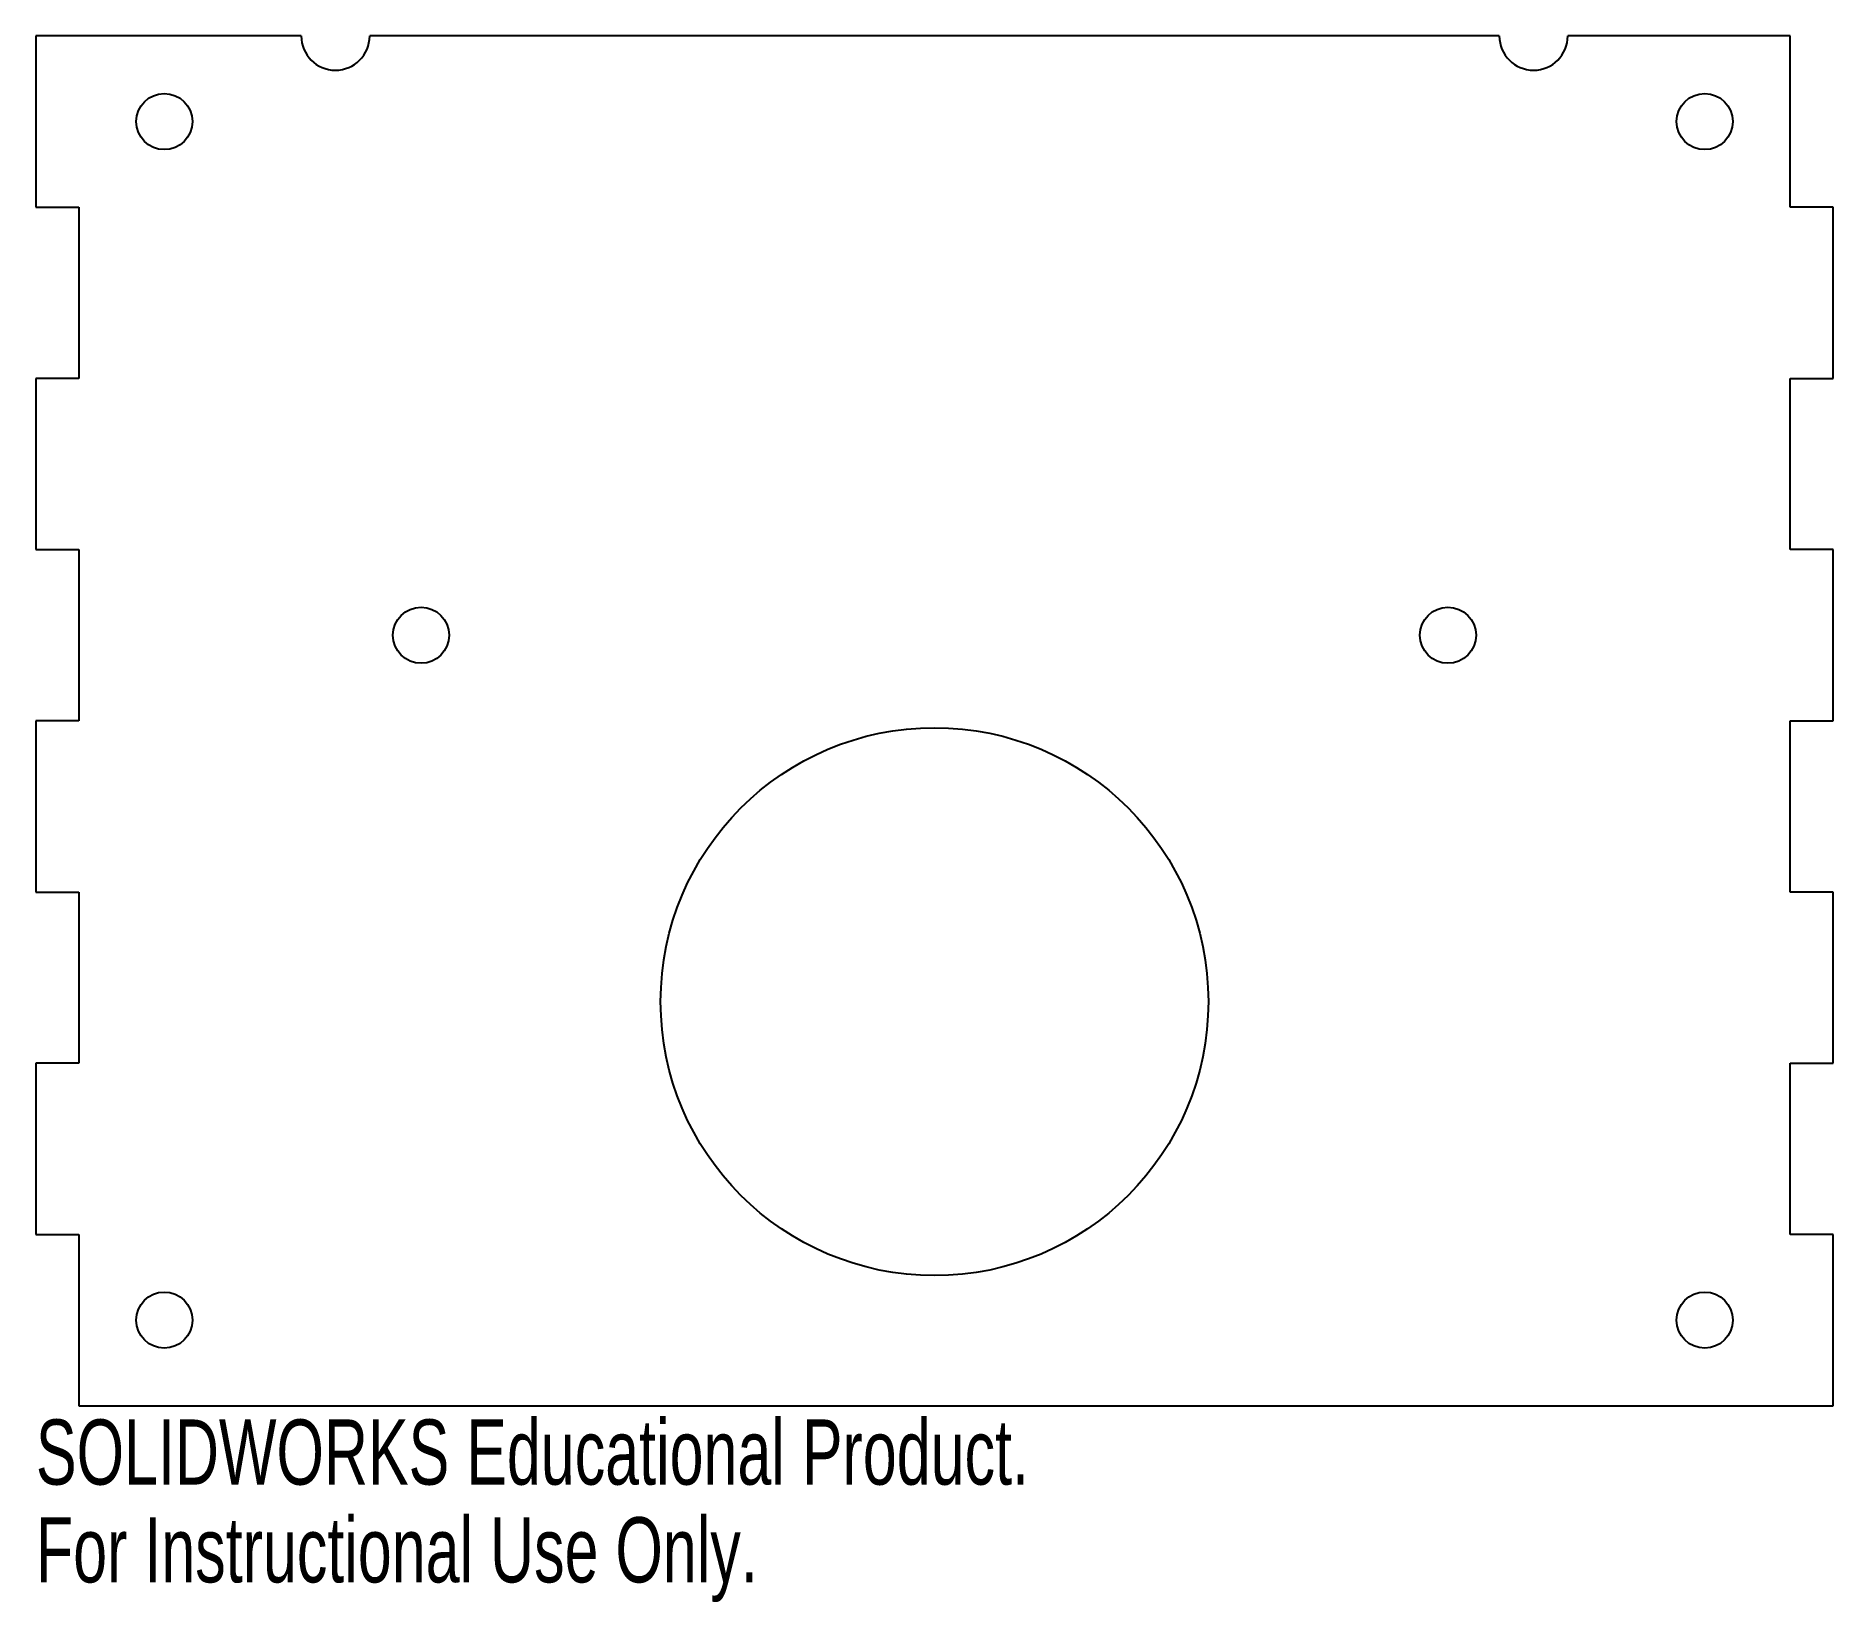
# Model space of a CAD drawing. Header units: inches. Extents: x 0.5 to 5.75, y -0.57 to 4.
import ezdxf

# ---------------------------------------------------------------- set-up
doc = ezdxf.new("R2010")
doc.units = ezdxf.units.IN
doc.header["$MEASUREMENT"] = 0
doc.styles.add('SLDTEXTSTYLE0', font='TXT', dxfattribs={"width": 0.7})

msp = doc.modelspace()

# ---------------------------------------------------------------- linework, layer by layer
at = {"color": 7, "linetype": 'Continuous', "lineweight": 25}
for p, q in [((0.5, 4), (0.5, 3.5)), ((1.275, 4), (0.5, 4)), ((4.775, 4), (1.475, 4)), ((5.625, 4), (4.975, 4)), ((5.625, 3.5), (5.625, 4)), ((0.5, 3.5), (0.625, 3.5)), ((0.625, 3.5), (0.625, 3)), ((5.75, 3.5), (5.625, 3.5)), ((5.75, 3), (5.75, 3.5)), ((0.5, 3), (0.5, 2.5)), ((0.625, 3), (0.5, 3)), ((5.625, 3), (5.75, 3)), ((5.625, 2.5), (5.625, 3)), ((0.5, 2.5), (0.625, 2.5)), ((0.625, 2.5), (0.625, 2)), ((5.75, 2.5), (5.625, 2.5)), ((5.75, 2), (5.75, 2.5)), ((0.5, 2), (0.5, 1.5)), ((0.625, 2), (0.5, 2)), ((5.625, 2), (5.75, 2)), ((5.625, 1.5), (5.625, 2)), ((0.5, 1.5), (0.625, 1.5)), ((0.625, 1.5), (0.625, 1)), ((5.75, 1.5), (5.625, 1.5)), ((5.75, 1), (5.75, 1.5)), ((0.5, 1), (0.5, 0.5)), ((0.625, 1), (0.5, 1)), ((5.625, 1), (5.75, 1)), ((5.625, 0.5), (5.625, 1)), ((0.5, 0.5), (0.625, 0.5)), ((0.625, 0.5), (0.625, 0)), ((5.75, 0.5), (5.625, 0.5)), ((5.75, 0), (5.75, 0.5)), ((0.625, 0), (5.75, 0))]:
    msp.add_line(p, q, dxfattribs=at)
for centre, radius in [((0.875, 3.75), 0.082), ((5.375, 3.75), 0.082), ((1.625, 2.25), 0.082), ((4.625, 2.25), 0.082), ((3.125, 1.18), 0.8), ((0.875, 0.25), 0.082), ((5.375, 0.25), 0.082)]:
    msp.add_circle(centre, radius, dxfattribs=at)
for centre in [(1.375, 4), (4.875, 4)]:
    msp.add_arc(centre, 0.1, 180, 0, dxfattribs=at)

# ---------------------------------------------------------------- texts
at = {"color": 7, "linetype": 'Continuous', "char_height": 0.1903, "attachment_point": 1, "style": 'SLDTEXTSTYLE0'}
for s, insert in [('SOLIDWORKS Educational Product.', (0.5, -0.0401)), ('For Instructional Use Only.', (0.5, -0.3256))]:
    msp.add_mtext(s, dxfattribs=dict(at, insert=insert))

doc.saveas('drawing.dxf')
